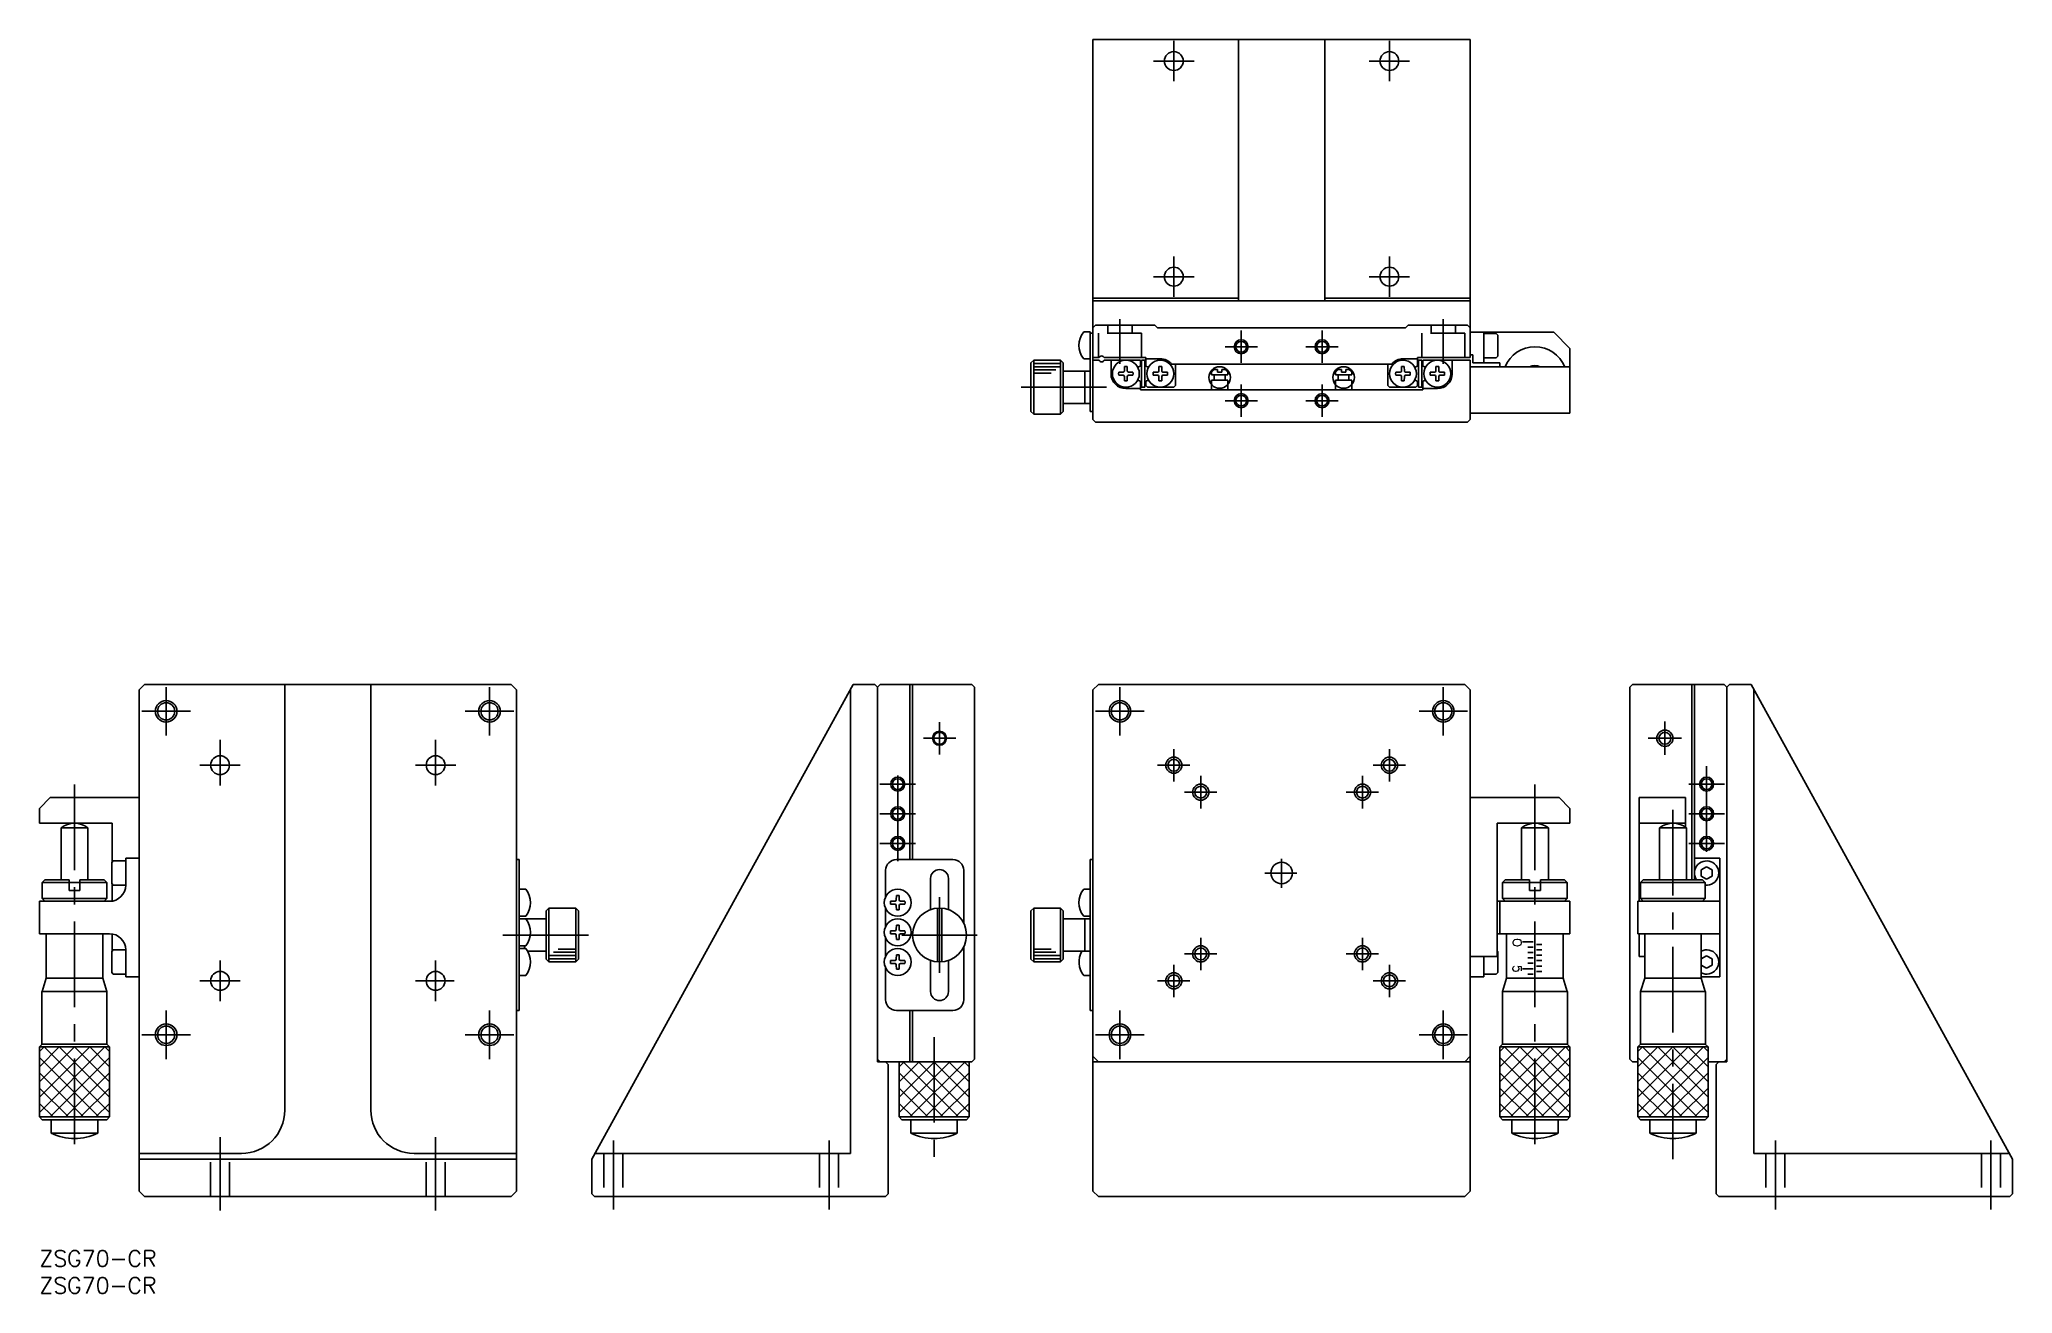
# Model space of a CAD drawing. Extents: x 0 to 366, y -8 to 225.
import ezdxf

# ---------------------------------------------------------------- set-up
doc = ezdxf.new("R2010")
doc.units = 0
doc.header["$LTSCALE"] = 0.5
doc.linetypes.add('CENTER', pattern=[50.8, 31.75, -6.35, 6.35, -6.35])
doc.linetypes.add('DASHED', pattern=[19.05, 12.7, -6.35])
for name, color, linetype in [('MSM_CENTER', 1, 'CENTER'), ('MSM_CONTINUOUS', 7, 'CONTINUOUS'), ('MSM_DASHED', 4, 'DASHED'), ('MSM_NARROW', 5, 'CONTINUOUS'), ('MSM_PART_NUMBER', 7, 'CONTINUOUS')]:
    doc.layers.add(name, color=color, linetype=linetype)
doc.styles.get("Standard").update_dxf_attribs({"font": 'txt.shx', "height": 3, "bigfont": 'bigfont.shx'})

# ---------------------------------------------------------------- blocks, each defined once
blk = doc.blocks.new('*U3')
at = {"layer": 'MSM_PART_NUMBER'}
blk.add_text('ZSG70-CR', height=3, dxfattribs=at).set_placement((0, -3))
blk = doc.blocks.new('*U4')
at = {"layer": 'MSM_PART_NUMBER'}
blk.add_text('ZSG70-CR', height=3, dxfattribs=at).set_placement((0, -8))

msp = doc.modelspace()

# ---------------------------------------------------------------- linework, layer by layer
at = {"layer": 'MSM_CENTER'}
for p, q in [((210.456051, 216.868451), (210.456051, 224.368451)), ((250.456051, 216.868451), (250.456051, 224.368451)), ((214.206051, 220.618451), (206.706051, 220.618451)), ((254.206051, 220.618451), (246.706051, 220.618451)), ((210.456051, 176.868451), (210.456051, 184.368451)), ((250.456051, 176.868451), (250.456051, 184.368451)), ((214.206051, 180.618451), (206.706051, 180.618451)), ((254.206051, 180.618451), (246.706051, 180.618451)), ((200.456051, 164.472428), (200.456051, 172.757796)), ((260.456051, 164.472428), (260.456051, 172.757796)), ((222.956053, 170.618457), (222.956053, 164.618455)), ((237.956054, 170.618457), (237.956054, 164.618455)), ((225.956054, 167.618456), (219.956051, 167.618456)), ((240.956055, 167.618456), (234.956052, 167.618456)), ((197.980232, 160.118457), (180.088052, 160.118457)), ((225.956054, 157.618455), (219.956053, 157.618455)), ((222.956053, 154.618454), (222.956053, 160.618456)), ((240.956054, 157.618455), (234.956053, 157.618455)), ((237.956053, 154.618454), (237.956053, 160.618456)), ((23.500001, 104.500003), (23.500001, 95.500003)), ((83.500001, 104.500003), (83.500001, 95.500003)), ((200.45605, 104.500002), (200.45605, 95.500003)), ((260.45605, 104.500002), (260.45605, 95.500003)), ((19.000001, 99.999998), (28.000001, 99.999998)), ((88.000001, 99.999998), (79.000001, 99.999998)), ((195.95605, 100.000002), (204.95605, 100.000002)), ((255.95605, 100.000002), (264.95605, 100.000002)), ((166.987623, 92.000004), (166.987623, 98.000003)), ((301.563458, 98.100005), (301.563458, 91.900003)), ((33.5, 86.250002), (33.5, 94.728131)), ((73.5, 86.250002), (73.5, 94.728131)), ((169.987623, 95.000003), (163.987624, 95.000003)), ((210.45605, 87), (210.45605, 93.000003)), ((250.45605, 87), (250.45605, 93.000003)), ((304.663459, 95.000004), (298.463457, 95.000004)), ((37.25, 90.000002), (29.75, 90.000002)), ((77.25, 90.000002), (69.75, 90.000002)), ((159.237623, 72.200003), (159.237623, 89.800002)), ((207.456049, 90.000002), (213.456051, 90.000002)), ((215.45605, 82), (215.45605, 88.000003)), ((245.45605, 82), (245.45605, 88.000003)), ((247.456049, 90.000002), (253.456051, 90.000002)), ((309.313458, 89.800002), (309.313458, 72.200003)), ((6.499999, 86.399404), (6.499999, 16.921996)), ((155.937623, 86.500002), (162.537623, 86.500002)), ((212.456049, 85.000002), (218.456051, 85.000002)), ((248.456051, 85.000002), (242.456049, 85.000002)), ((277.456051, 86.399405), (277.456051, 16.921997)), ((312.613458, 86.500002), (306.013458, 86.500002)), ((155.937623, 81.000002), (162.537623, 81.000002)), ((303.063458, 81.723999), (303.063458, 16.921998)), ((312.613458, 81.000002), (306.013458, 81.000002)), ((155.937623, 75.500003), (162.537623, 75.500003)), ((312.613458, 75.500003), (306.013458, 75.500003)), ((233.272493, 70.000002), (227.321567, 70.000002)), ((230.45605, 67.246765), (230.45605, 72.651177)), ((166.987623, 65.500005), (166.987623, 51.500003)), ((85.975819, 58.500004), (103.867999, 58.500004)), ((173.987624, 58.500004), (159.987622, 58.500004)), ((212.456049, 55.000002), (218.456051, 55.000002)), ((215.45605, 58.000004), (215.45605, 52.000001)), ((248.456051, 55.000002), (242.456049, 55.000002)), ((245.45605, 58.000004), (245.45605, 52.000001)), ((33.5, 46.250002), (33.5, 53.750002)), ((73.5, 46.250002), (73.5, 53.750002)), ((210.45605, 47), (210.45605, 53.000003)), ((250.45605, 47), (250.45605, 53.000003)), ((37.25, 50.000002), (29.75, 50.000002)), ((76.944525, 50.000002), (69.75, 50.000002)), ((207.456049, 50.000002), (213.456051, 50.000002)), ((247.456049, 50.000002), (253.456051, 50.000002)), ((23.500001, 44.500001), (23.500001, 35.499998)), ((83.500001, 44.500001), (83.500001, 35.499998)), ((200.45605, 44.500002), (200.45605, 35.500003)), ((260.45605, 44.500002), (260.45605, 35.500003)), ((19.000001, 40.000003), (28.000001, 40.000003)), ((88.000001, 40.000003), (79.000001, 40.000003)), ((165.987621, 39.583713), (165.987621, 16.921997)), ((195.95605, 40.000002), (204.95605, 40.000002)), ((255.95605, 40.000002), (264.95605, 40.000002)), ((33.500001, 7.400151), (33.500001, 21.005692)), ((73.500001, 7.400151), (73.500001, 21.005692)), ((106.487628, 20.384977), (106.487628, 7.613022)), ((146.487628, 20.384977), (146.487628, 7.613022)), ((322.063453, 20.384977), (322.063453, 7.613022)), ((362.063453, 20.384977), (362.063453, 7.613022))]:
    msp.add_line(p, q, dxfattribs=at)
at = {"layer": 'MSM_CONTINUOUS'}
for p, q in [((265.45605, 224.618451), (195.456052, 224.618451)), ((195.456052, 224.618451), (195.456052, 165.618456)), ((222.456051, 224.618451), (222.456051, 176.118456)), ((238.456051, 224.618451), (238.456051, 176.118456)), ((265.45605, 224.618451), (265.45605, 169.618456)), ((222.456051, 176.618456), (195.456052, 176.618456)), ((265.45605, 176.118456), (195.456052, 176.118456)), ((265.45605, 176.618456), (238.456051, 176.618456)), ((194.956051, 170.368456), (193.733552, 170.368456)), ((194.956051, 170.368456), (194.956051, 155.618455)), ((194.956051, 170.118456), (195.456051, 170.118456)), ((195.456051, 171.118456), (195.956051, 171.618456)), ((195.456051, 171.118456), (195.456051, 154.118455)), ((195.956051, 171.618456), (206.956053, 171.618456)), ((206.956053, 171.618456), (207.456053, 171.118456)), ((253.456053, 171.118456), (207.456053, 171.118456)), ((253.456053, 171.118456), (253.956053, 171.618456)), ((264.956051, 171.618456), (253.956053, 171.618456)), ((265.456051, 171.118456), (264.956051, 171.618456)), ((265.456051, 171.118456), (265.456051, 165.618456)), ((280.956053, 170.318456), (265.456052, 170.318456)), ((267.956053, 164.618456), (267.956053, 170.318456)), ((267.956053, 170.068456), (270.256052, 170.068456)), ((270.556053, 169.768455), (270.256052, 170.068456)), ((270.556053, 169.768455), (270.556053, 165.868456)), ((280.956053, 170.318456), (283.956053, 167.318456)), ((184.456051, 165.118457), (183.956051, 164.618457)), ((189.456051, 165.118457), (184.456051, 165.118457)), ((184.456051, 155.118457), (184.456051, 165.118457)), ((189.956051, 164.618457), (189.456051, 165.118457)), ((189.456051, 155.118457), (189.456051, 165.118457)), ((194.956051, 165.368456), (193.733552, 165.368456)), ((195.456053, 165.618464), (196.597795, 165.618464)), ((195.456053, 165.118465), (196.597795, 165.118465)), ((205.256056, 165.618462), (197.51431, 165.618464)), ((204.256055, 165.118463), (197.51431, 165.118465)), ((198.806053, 162.618464), (198.806054, 165.118463)), ((204.256054, 165.118461), (204.256054, 164.032676)), ((204.456054, 165.118462), (204.456053, 160.118462)), ((205.056054, 165.118462), (204.456054, 165.118462)), ((205.056054, 165.118462), (205.056053, 160.118462)), ((205.256054, 165.618461), (205.256054, 164.032675)), ((207.956055, 165.36846), (205.256055, 165.368461)), ((252.956051, 165.368456), (255.656051, 165.368456)), ((255.656051, 165.618455), (255.656051, 164.03267)), ((265.456053, 165.618447), (255.656053, 165.61845)), ((255.856052, 165.118457), (255.856051, 160.118457)), ((256.456052, 165.118456), (255.856052, 165.118457)), ((256.456052, 165.118456), (256.456051, 160.118456)), ((256.656051, 165.118456), (256.656051, 164.03267)), ((265.456053, 165.118448), (256.656053, 165.118449)), ((262.106052, 162.618457), (262.106052, 165.118456)), ((265.956054, 166.118457), (265.456051, 166.118457)), ((265.456051, 165.118456), (265.456051, 154.118455)), ((265.956054, 166.118457), (265.956054, 164.618456)), ((267.956053, 165.568456), (270.256052, 165.568456)), ((270.256052, 165.568456), (270.556053, 165.868456)), ((283.956053, 155.318457), (283.956053, 167.318456)), ((183.956051, 155.618457), (183.956051, 164.618457)), ((189.956051, 155.618457), (189.956051, 164.618457)), ((194.956051, 163.118457), (189.956051, 163.118457)), ((193.956051, 157.118457), (193.956051, 163.118457)), ((201.074193, 162.893175), (200.231327, 162.878463)), ((201.074193, 162.343751), (200.231327, 162.358463)), ((201.074193, 162.893175), (201.208207, 162.952842)), ((201.074193, 162.343751), (201.208207, 162.284084)), ((201.281646, 163.117788), (201.208207, 162.952842)), ((201.281645, 162.119138), (201.208207, 162.284084)), ((201.281645, 162.119138), (201.296053, 161.293737)), ((201.281646, 163.117788), (201.296053, 163.943189)), ((201.830461, 163.117788), (201.816053, 163.943189)), ((201.83046, 162.119138), (201.816053, 161.293737)), ((201.83046, 162.119138), (201.903899, 162.284084)), ((201.830461, 163.117788), (201.903899, 162.952842)), ((202.037913, 162.893175), (201.903899, 162.952842)), ((202.037913, 162.343751), (201.903899, 162.284084)), ((202.037913, 162.893175), (202.880779, 162.878463)), ((202.037913, 162.343751), (202.880779, 162.358463)), ((204.256052, 159.618461), (204.256053, 161.204249)), ((205.256053, 160.418461), (205.256053, 161.204248)), ((207.474194, 162.893174), (206.631328, 162.878462)), ((207.474194, 162.343749), (206.631328, 162.358462)), ((207.474194, 162.893174), (207.608208, 162.95284)), ((207.474194, 162.343749), (207.608208, 162.284082)), ((207.681647, 163.117786), (207.608208, 162.95284)), ((207.681647, 162.119136), (207.608208, 162.284082)), ((207.681647, 163.117786), (207.696054, 163.943188)), ((207.681647, 162.119136), (207.696054, 161.293735)), ((208.230462, 163.117786), (208.216054, 163.943188)), ((208.230461, 162.119136), (208.216054, 161.293735)), ((208.230461, 162.119136), (208.3039, 162.284082)), ((208.230462, 163.117786), (208.3039, 162.95284)), ((208.437914, 162.893173), (208.3039, 162.95284)), ((208.437914, 162.343749), (208.3039, 162.284082)), ((208.437914, 162.893173), (209.280781, 162.878461)), ((208.437914, 162.343749), (209.28078, 162.358461)), ((250.876987, 164.418454), (210.035122, 164.418454)), ((210.756053, 160.418459), (210.756054, 164.418457)), ((217.456051, 162.918459), (217.956051, 163.418459)), ((217.456051, 162.918459), (217.456051, 162.418467)), ((217.456051, 162.418463), (220.456052, 162.418463)), ((217.456051, 159.618464), (217.456051, 161.418463)), ((217.456051, 161.418463), (220.456052, 161.418463)), ((218.556052, 163.418459), (217.956051, 163.418459)), ((217.956051, 162.418463), (217.956051, 161.418463)), ((218.556052, 163.418459), (218.556052, 162.918459)), ((219.356051, 162.918459), (218.556052, 162.918459)), ((219.356051, 163.418459), (219.356051, 162.918459)), ((219.956051, 163.418459), (219.356051, 163.418459)), ((220.456052, 162.918458), (219.956051, 163.418459)), ((219.956051, 161.418463), (219.956051, 162.418463)), ((220.456052, 162.918467), (220.456052, 162.418475)), ((220.456052, 161.418471), (220.456052, 159.618472)), ((240.45605, 162.918458), (240.956051, 163.418459)), ((240.45605, 162.918467), (240.45605, 162.418475)), ((243.456051, 162.418463), (240.45605, 162.418463)), ((240.45605, 161.418471), (240.45605, 159.618472)), ((243.456051, 161.418463), (240.45605, 161.418463)), ((240.956051, 163.418459), (241.556051, 163.418459)), ((240.956051, 161.418463), (240.956051, 162.418463)), ((241.556051, 163.418459), (241.556051, 162.918459)), ((241.556051, 162.918459), (242.35605, 162.918459)), ((242.35605, 163.418459), (242.35605, 162.918459)), ((242.35605, 163.418459), (242.956051, 163.418459)), ((243.456051, 162.918459), (242.956051, 163.418459)), ((242.956051, 162.418463), (242.956051, 161.418463)), ((243.456051, 162.918459), (243.456051, 162.418467)), ((243.456051, 159.618464), (243.456051, 161.418463)), ((250.156051, 160.418455), (250.156051, 164.418453)), ((252.474191, 162.893169), (251.631324, 162.878457)), ((252.474191, 162.343744), (251.631324, 162.358457)), ((252.474191, 162.893169), (252.608205, 162.952836)), ((252.474191, 162.343744), (252.608205, 162.284077)), ((252.681643, 163.117781), (252.608205, 162.952836)), ((252.681643, 162.119132), (252.608205, 162.284077)), ((252.681643, 163.117781), (252.696051, 163.943183)), ((252.681643, 162.119132), (252.696051, 161.29373)), ((253.230458, 163.117781), (253.216051, 163.943183)), ((253.230458, 162.119132), (253.216051, 161.29373)), ((253.230458, 163.117781), (253.303897, 162.952836)), ((253.230458, 162.119132), (253.303897, 162.284077)), ((253.43791, 162.893169), (253.303897, 162.952836)), ((253.43791, 162.343744), (253.303897, 162.284077)), ((253.43791, 162.893169), (254.280777, 162.878457)), ((253.43791, 162.343744), (254.280777, 162.358457)), ((255.656051, 160.418455), (255.656051, 161.204243)), ((256.656052, 159.618455), (256.656051, 161.204243)), ((258.874192, 162.893169), (258.031325, 162.878457)), ((258.874192, 162.343744), (258.031325, 162.358457)), ((258.874192, 162.893169), (259.008206, 162.952836)), ((258.874192, 162.343744), (259.008206, 162.284077)), ((259.081644, 163.117781), (259.008206, 162.952836)), ((259.081644, 162.119132), (259.008206, 162.284077)), ((259.081644, 163.117781), (259.096052, 163.943183)), ((259.081644, 162.119132), (259.096052, 161.29373)), ((259.630459, 163.117781), (259.616052, 163.943183)), ((259.630459, 162.119132), (259.616052, 161.29373)), ((259.630459, 163.117781), (259.703898, 162.952836)), ((259.630459, 162.119132), (259.703898, 162.284077)), ((259.837912, 162.893169), (259.703898, 162.952836)), ((259.837912, 162.343744), (259.703898, 162.284077)), ((259.837912, 162.893169), (260.680778, 162.878457)), ((259.837912, 162.343744), (260.680778, 162.358457)), ((283.956053, 163.918457), (265.456052, 163.918457)), ((270.956053, 164.618456), (265.956054, 164.618456)), ((270.956053, 163.918457), (270.956053, 164.618456)), ((201.556052, 159.868463), (204.256053, 159.868462)), ((204.256053, 159.618461), (256.656052, 159.618461)), ((204.456053, 160.118462), (205.056053, 160.118462)), ((205.256053, 160.418461), (205.556053, 160.118461)), ((210.456053, 160.118459), (205.556053, 160.118461)), ((210.756053, 160.418459), (210.456053, 160.118459)), ((220.456054, 157.618455), (220.456053, 157.618456)), ((240.456052, 157.618455), (240.456053, 157.618456)), ((250.156051, 160.418455), (250.456051, 160.118455)), ((250.456051, 160.118455), (255.356051, 160.118455)), ((255.656051, 160.418455), (255.356051, 160.118455)), ((255.856051, 160.118457), (256.456051, 160.118456)), ((259.356052, 159.868457), (256.656051, 159.868457)), ((183.956051, 155.618457), (184.456051, 155.118457)), ((189.456051, 155.118457), (184.456051, 155.118457)), ((189.456051, 155.118457), (189.956051, 155.618457)), ((194.956051, 157.118457), (189.956051, 157.118457)), ((194.956051, 155.618455), (195.456051, 155.618455)), ((195.956051, 153.618455), (195.456051, 154.118455)), ((265.456051, 154.118455), (264.956051, 153.618455)), ((283.956053, 155.318457), (265.456052, 155.318457)), ((195.956051, 153.618455), (264.956051, 153.618455)), ((18.500002, 104.000001), (19.500002, 105.000001)), ((18.500002, 11), (18.500002, 104.000001)), ((87.5, 105.000001), (19.500002, 105.000001)), ((45.500001, 26), (45.500001, 105.000001)), ((61.500001, 26), (61.500001, 105.000001)), ((87.5, 105.000001), (88.5, 104.000001)), ((88.5, 104.000001), (88.5, 11)), ((150.987623, 105.000001), (102.487628, 16.912503)), ((150.487623, 18.000003), (150.487623, 103.912501)), ((154.987623, 105.000001), (150.987623, 105.000001)), ((155.487623, 104.500001), (154.987623, 105.000001)), ((155.487623, 104.500002), (155.987623, 105.000002)), ((155.487623, 104.500002), (155.487623, 35.000001)), ((172.987623, 105.000002), (155.987623, 105.000002)), ((161.487621, 105.000002), (161.487621, 72.499999)), ((161.98762, 105.000002), (161.98762, 72.499999)), ((173.487623, 104.500002), (172.987623, 105.000002)), ((173.487623, 104.500002), (173.487623, 35.500002)), ((196.456051, 105.000002), (195.456051, 104.000002)), ((195.456051, 104.000002), (195.456051, 36.000003)), ((195.456052, 104.000001), (196.456052, 105.000001)), ((195.456052, 11), (195.456052, 104.000001)), ((264.456051, 105.000002), (196.456051, 105.000002)), ((264.45605, 105.000001), (196.456052, 105.000001)), ((264.45605, 105.000001), (265.45605, 104.000001)), ((264.456051, 105.000002), (265.456051, 104.000002)), ((265.45605, 104.000001), (265.45605, 11)), ((265.456051, 104.000002), (265.456051, 36.000003)), ((295.563458, 105.000003), (295.063458, 104.500003)), ((295.063458, 35.500003), (295.063458, 104.500003)), ((295.563458, 105.000003), (312.563458, 105.000003)), ((306.563461, 105.000003), (306.563461, 68.750004)), ((307.06346, 105.000003), (307.06346, 68.750004)), ((313.063458, 104.500003), (312.563458, 105.000003)), ((313.063458, 104.500002), (312.563458, 105.000002)), ((313.063458, 104.500001), (313.563458, 105.000001)), ((313.063458, 104.500002), (313.063458, 35.000001)), ((313.563458, 105.000001), (317.563458, 105.000001)), ((317.563458, 105.000001), (366.063453, 16.912503)), ((318.063458, 18.000003), (318.063458, 103.912501)), ((0, 82.000002), (2, 84.000002)), ((0, 82.000002), (0, 79.250001)), ((2, 84.000002), (18.5, 84.000002)), ((281.95605, 84.000003), (265.45605, 84.000003)), ((283.95605, 82.000003), (281.95605, 84.000003)), ((283.95605, 82.000003), (283.95605, 79.250002)), ((296.763459, 84.000003), (296.763459, 64.750004)), ((305.363456, 84.000003), (296.763459, 84.000003)), ((305.363456, 84.000003), (305.363456, 78.52262)), ((13.5, 79.250001), (0, 79.250001)), ((3.999996, 78.372499), (8.999996, 78.372499)), ((3.999998, 78.3725), (3.999998, 68.750002)), ((8.999996, 78.3725), (8.999996, 68.750002)), ((13.5, 79.250001), (13.5, 72.050003)), ((270.45605, 79.250002), (283.95605, 79.250002)), ((270.45605, 79.250002), (270.45605, 54.500003)), ((274.956054, 78.372501), (274.956054, 68.750003)), ((279.956054, 78.3725), (274.956054, 78.3725)), ((279.956052, 78.372501), (279.956052, 68.750003)), ((296.763459, 79.250003), (305.363456, 79.250003)), ((300.563462, 78.372502), (300.563462, 68.750004)), ((305.563461, 78.372501), (300.563462, 78.372501)), ((305.56346, 78.372502), (305.56346, 68.750004)), ((13.700001, 72.250003), (13.4, 71.950003)), ((13.4, 68.050004), (13.4, 71.950003)), ((16, 72.250003), (13.700001, 72.250003)), ((16, 72.750005), (18.5, 72.750005)), ((16, 67.750002), (16, 72.750005)), ((89, 72.499999), (88.5, 72.499999)), ((89, 72.499999), (89, 44.500009)), ((156.987623, 70.499999), (156.987623, 65.589727)), ((169.487623, 72.499999), (158.987623, 72.499999)), ((171.487623, 70.499999), (171.487623, 60.679453)), ((194.95605, 72.499999), (194.95605, 44.500009)), ((194.95605, 72.499999), (195.45605, 72.499999)), ((311.763458, 72.750006), (307.06346, 72.750006)), ((309.313458, 71.154706), (308.313458, 70.577356)), ((308.313458, 70.577356), (308.313458, 69.422655)), ((310.313458, 70.577356), (309.313458, 71.154706)), ((310.313458, 69.422655), (310.313458, 70.577356)), ((311.763458, 72.750006), (311.763458, 50.750001)), ((1, 68.750002), (0.5, 68.250002)), ((0.5, 65.250002), (0.5, 68.250002)), ((0.5, 68.250002), (12.499999, 68.250002)), ((1, 68.750002), (5.499999, 68.750002)), ((5.499999, 68.750002), (5.499999, 66.750002)), ((5.499999, 66.750002), (7.499999, 66.750002)), ((7.499999, 66.750002), (7.499999, 68.750002)), ((7.499999, 68.750002), (11.999999, 68.750002)), ((11.999999, 68.750002), (12.499999, 68.250002)), ((12.499999, 68.250002), (12.499999, 65.250002)), ((13.7, 67.750004), (13.4, 68.050004)), ((13.5, 67.950004), (13.5, 64.791962)), ((13.7, 67.750004), (16, 67.750004)), ((89, 67.000003), (90.222499, 67.000003)), ((165.337623, 63.145162), (165.337623, 69)), ((168.637623, 63.285137), (168.637623, 69)), ((194.95605, 67.000001), (193.733551, 67.000001)), ((271.956051, 68.750003), (271.456051, 68.250003)), ((283.45605, 68.250003), (271.456051, 68.250003)), ((271.456051, 68.250003), (271.456051, 65.250003)), ((276.456051, 68.750003), (271.956051, 68.750003)), ((276.456051, 66.750003), (276.456051, 68.750003)), ((278.456051, 66.750003), (276.456051, 66.750003)), ((282.95605, 68.750003), (278.456051, 68.750003)), ((278.456051, 68.750003), (278.456051, 66.750003)), ((282.95605, 68.750003), (283.45605, 68.250003)), ((283.45605, 65.250003), (283.45605, 68.250003)), ((297.563459, 68.750004), (297.063459, 68.250004)), ((297.063459, 68.250004), (309.063457, 68.250004)), ((297.063459, 68.250004), (297.063459, 65.250004)), ((308.563457, 68.750004), (297.563459, 68.750004)), ((308.313458, 69.422655), (309.313458, 68.845305)), ((309.063457, 68.250004), (308.563457, 68.750004)), ((309.063457, 68.250004), (309.063457, 65.250004)), ((309.313458, 68.845305), (310.313458, 69.422655)), ((0, 58.750002), (0, 64.750002)), ((13, 64.750002), (0, 64.750002)), ((0.5, 65.250002), (1, 64.750002)), ((0.5, 65.250002), (12.499999, 65.250002)), ((11.999999, 64.750002), (12.499999, 65.250002)), ((94.5, 63.500004), (94, 63.000004)), ((94, 63.000004), (94, 54.000004)), ((94.5, 63.500004), (99.5, 63.500004)), ((94.5, 63.500004), (94.5, 53.500004)), ((100, 63.000004), (99.5, 63.500004)), ((99.5, 63.500004), (99.5, 53.500004)), ((100, 63.000004), (100, 54.000004)), ((156.987623, 63.410278), (156.987623, 60.089726)), ((158.755763, 64.774715), (157.912896, 64.760003)), ((158.755763, 64.22529), (157.912896, 64.240003)), ((158.755763, 64.774715), (158.889777, 64.834382)), ((158.755763, 64.22529), (158.889777, 64.165624)), ((158.963215, 64.999328), (158.889777, 64.834382)), ((158.963215, 64.000678), (158.889777, 64.165624)), ((158.963215, 64.999328), (158.977623, 65.824729)), ((158.963215, 64.000678), (158.977623, 63.175276)), ((159.51203, 64.999328), (159.497623, 65.824729)), ((159.51203, 64.000678), (159.497623, 63.175276)), ((159.51203, 64.999328), (159.585469, 64.834382)), ((159.51203, 64.000678), (159.585469, 64.165624)), ((159.719483, 64.774715), (159.585469, 64.834382)), ((159.719483, 64.22529), (159.585469, 64.165624)), ((159.719483, 64.774715), (160.562349, 64.760003)), ((159.719483, 64.22529), (160.562349, 64.240003)), ((166.587623, 53.516031), (166.587623, 63.483977)), ((167.387623, 53.516031), (167.387623, 63.483977)), ((183.95605, 63.000004), (184.45605, 63.500004)), ((183.95605, 63.000004), (183.95605, 54.000004)), ((184.45605, 63.500004), (184.45605, 53.500004)), ((189.45605, 63.500004), (184.45605, 63.500004)), ((189.45605, 63.500004), (189.45605, 53.500004)), ((189.45605, 63.500004), (189.95605, 63.000004)), ((189.95605, 63.000004), (189.95605, 54.000004)), ((270.95605, 64.750003), (283.95605, 64.750003)), ((270.95605, 64.750003), (270.95605, 58.750003)), ((283.45605, 65.250003), (271.456051, 65.250003)), ((271.956051, 64.750003), (271.456051, 65.250003)), ((283.45605, 65.250003), (282.95605, 64.750003)), ((283.95605, 58.750003), (283.95605, 64.750003)), ((296.563457, 58.750004), (296.563457, 64.750004)), ((296.563457, 64.750004), (311.763458, 64.750004)), ((309.063457, 65.250004), (297.063459, 65.250004)), ((297.563459, 64.750004), (297.063459, 65.250004)), ((308.563457, 64.750004), (309.063457, 65.250004)), ((13, 58.750002), (0, 58.750002)), ((1.25, 58.750009), (1.25, 50.500009)), ((11.749997, 50.500009), (11.749997, 58.750009)), ((13.5, 58.708042), (13.5, 55.55)), ((89, 62.000003), (90.222499, 62.000003)), ((89, 61.500004), (94, 61.500004)), ((89, 61.500003), (90.222499, 61.500003)), ((158.755763, 59.274714), (157.912896, 59.260002)), ((158.755763, 58.725289), (157.912896, 58.740002)), ((158.755763, 59.274714), (158.889777, 59.334381)), ((158.755763, 58.725289), (158.889777, 58.665623)), ((158.963215, 59.499327), (158.889777, 59.334381)), ((158.963215, 58.500677), (158.889777, 58.665623)), ((158.963215, 59.499327), (158.977623, 60.324728)), ((159.51203, 59.499327), (159.497623, 60.324728)), ((159.51203, 59.499327), (159.585469, 59.334381)), ((159.51203, 58.500677), (159.585469, 58.665623)), ((159.719483, 59.274714), (159.585469, 59.334381)), ((159.719483, 58.725289), (159.585469, 58.665623)), ((159.719483, 59.274714), (160.562349, 59.260002)), ((159.719483, 58.725289), (160.562349, 58.740002)), ((194.95605, 61.500004), (189.95605, 61.500004)), ((194.95605, 62.000001), (193.733551, 62.000001)), ((193.95605, 61.500004), (193.95605, 55.500004)), ((270.95605, 58.750003), (283.95605, 58.750003)), ((272.206053, 50.50001), (272.206053, 58.75001)), ((277.456051, 58.750003), (277.456051, 50.750003)), ((282.70605, 58.75001), (282.70605, 50.50001)), ((311.763458, 58.750004), (296.563457, 58.750004)), ((296.763459, 58.750004), (296.763459, 54.500003)), ((297.81346, 50.500011), (297.81346, 58.750011)), ((308.313458, 58.750004), (308.313458, 50.500011)), ((13.7, 55.75), (13.4, 55.45)), ((13.4, 55.45), (13.4, 51.550001)), ((13.7, 55.75), (16, 55.75)), ((16, 55.750002), (16, 50.75)), ((89, 56.500003), (90.222499, 56.500003)), ((89, 56.000003), (90.222499, 56.000003)), ((90, 56.500003), (90, 56.000003)), ((90.5641, 55.500004), (94, 55.500004)), ((156.987623, 57.910277), (156.987623, 54.589727)), ((158.963215, 58.500677), (158.977623, 57.675275)), ((159.51203, 58.500677), (159.497623, 57.675275)), ((171.487623, 56.320554), (171.487623, 46.500009)), ((194.95605, 55.500004), (189.95605, 55.500004)), ((270.55605, 55.450001), (270.45605, 55.550001)), ((270.55605, 55.450001), (270.55605, 51.550002)), ((277.156051, 57.250003), (275.156051, 57.250003)), ((277.156051, 56.250003), (276.156051, 56.250003)), ((276.156051, 55.250003), (277.156051, 55.250003)), ((277.756051, 56.750003), (278.756051, 56.750003)), ((277.756051, 55.750003), (278.756051, 55.750003)), ((13.700001, 51.250001), (13.4, 51.550001)), ((16, 51.250001), (13.700001, 51.250001)), ((94, 54.000004), (94.5, 53.500004)), ((94.5, 53.500004), (99.5, 53.500004)), ((99.5, 53.500004), (100, 54.000004)), ((156.987623, 52.410277), (156.987623, 46.500009)), ((158.755763, 53.774714), (157.912896, 53.760002)), ((158.755763, 53.22529), (157.912896, 53.240002)), ((158.755763, 53.774714), (158.889777, 53.834381)), ((158.755763, 53.22529), (158.889777, 53.165623)), ((158.963215, 53.999327), (158.889777, 53.834381)), ((158.963215, 53.000677), (158.889777, 53.165623)), ((158.963215, 53.999327), (158.977623, 54.824729)), ((158.963215, 53.000677), (158.977623, 52.175276)), ((159.51203, 53.999327), (159.497623, 54.824729)), ((159.51203, 53.000677), (159.497623, 52.175276)), ((159.51203, 53.999327), (159.585469, 53.834381)), ((159.51203, 53.000677), (159.585469, 53.165623)), ((159.719483, 53.774714), (159.585469, 53.834381)), ((159.719483, 53.22529), (159.585469, 53.165623)), ((159.719483, 53.774714), (160.562349, 53.760002)), ((159.719483, 53.22529), (160.562349, 53.240002)), ((165.337623, 48.000008), (165.337623, 53.854845)), ((168.637623, 48.000008), (168.637623, 53.71487)), ((184.45605, 53.500004), (183.95605, 54.000004)), ((189.45605, 53.500004), (184.45605, 53.500004)), ((189.95605, 54.000004), (189.45605, 53.500004)), ((270.45605, 54.500003), (265.456053, 54.500003)), ((267.95605, 54.500003), (267.95605, 50.750001)), ((267.95605, 51.250002), (270.256049, 51.250002)), ((270.256049, 51.250002), (270.55605, 51.550002)), ((275.156051, 52.250003), (277.156051, 52.250003)), ((276.156051, 54.250003), (277.156051, 54.250003)), ((276.156051, 53.250003), (277.156051, 53.250003)), ((276.156051, 51.250003), (277.156051, 51.250003)), ((277.756051, 54.750003), (278.756051, 54.750003)), ((277.756051, 53.750003), (278.756051, 53.750003)), ((277.756051, 52.750003), (278.756051, 52.750003)), ((277.756051, 51.750003), (278.756051, 51.750003)), ((297.81346, 54.500003), (296.763459, 54.500003)), ((308.313458, 54.077354), (309.313458, 54.654704)), ((309.313458, 52.345303), (308.313458, 52.922653)), ((309.313458, 54.654704), (310.313458, 54.077354)), ((310.313458, 52.922653), (309.313458, 52.345303)), ((310.313458, 54.077354), (310.313458, 52.922653)), ((0.464724, 48.000009), (0.464724, 38.250002)), ((1.25, 50.500009), (0.499998, 48.000009)), ((12.499996, 48.000009), (0.499998, 48.000009)), ((1.25, 50.500009), (11.749997, 50.500009)), ((11.749997, 50.500009), (12.499996, 48.000009)), ((12.499996, 48.000009), (12.499996, 38.250002)), ((16, 50.75), (18.5, 50.75)), ((89, 51.000003), (90.222499, 51.000003)), ((194.95605, 51.000002), (193.733551, 51.000002)), ((267.95605, 50.750001), (265.45605, 50.750001)), ((272.206053, 50.50001), (271.456054, 48.00001)), ((271.456054, 48.00001), (283.456052, 48.00001)), ((271.456054, 48.00001), (271.456054, 38.250003)), ((282.70605, 50.50001), (272.206053, 50.50001)), ((282.70605, 50.50001), (283.456052, 48.00001)), ((283.491326, 48.00001), (283.491326, 38.250003)), ((297.81346, 50.500011), (297.063462, 48.000011)), ((297.063462, 48.000011), (297.063462, 38.250004)), ((297.063462, 48.000011), (309.063459, 48.000011)), ((308.313458, 50.500011), (297.81346, 50.500011)), ((311.763458, 50.750001), (308.313458, 50.750001)), ((308.313458, 50.500011), (309.063459, 48.000011)), ((309.098734, 48.000011), (309.098734, 38.250004)), ((89, 44.500009), (88.5, 44.500009)), ((169.487623, 44.500009), (158.987623, 44.500009)), ((161.487621, 44.500009), (161.487621, 35.000002)), ((161.98762, 44.500009), (161.98762, 35.000002)), ((194.95605, 44.500009), (195.45605, 44.500009)), ((0.5, 38.250002), (0, 37.750002)), ((0, 24.750001), (0, 37.750002)), ((0, 37.750002), (12.999999, 37.750002)), ((12.499999, 38.250002), (0.5, 38.250002)), ((12.999999, 37.750002), (12.499999, 38.250002)), ((12.999999, 24.750001), (12.999999, 37.750002)), ((270.956051, 37.750003), (271.456051, 38.250003)), ((270.956051, 24.750002), (270.956051, 37.750003)), ((283.95605, 37.750003), (270.956051, 37.750003)), ((271.456051, 38.250003), (283.45605, 38.250003)), ((283.45605, 38.250003), (283.95605, 37.750003)), ((283.95605, 24.750002), (283.95605, 37.750003)), ((296.563459, 37.750004), (297.063459, 38.250004)), ((296.563459, 24.750003), (296.563459, 37.750004)), ((309.563458, 37.750004), (296.563459, 37.750004)), ((297.063459, 38.250004), (309.063458, 38.250004)), ((309.063458, 38.250004), (309.563458, 37.750004)), ((309.563458, 24.750003), (309.563458, 37.750004)), ((155.487623, 35.500002), (155.987623, 35.000002)), ((156.987623, 35.000001), (155.487623, 35.000001)), ((172.987623, 35.000002), (155.987623, 35.000002)), ((157.487623, 34.500001), (156.987623, 35.000001)), ((157.487623, 10.5), (157.487623, 34.500001)), ((159.487621, 24.750002), (159.487621, 35.000003)), ((172.48762, 24.750002), (172.48762, 35.000003)), ((172.987623, 35.000002), (173.487623, 35.500002)), ((196.456051, 35.000003), (195.456051, 36.000003)), ((265.45605, 35.000001), (195.456052, 35.000001)), ((196.456051, 35.000003), (264.456051, 35.000003)), ((265.456051, 36.000003), (264.456051, 35.000003)), ((295.563446, 35.000002), (295.063446, 35.500003)), ((295.563446, 35.000002), (296.563459, 35.000002)), ((309.563458, 34.999998), (312.563446, 34.999997)), ((311.063458, 34.500001), (311.563458, 35.000001)), ((311.063458, 10.5), (311.063458, 34.500001)), ((311.563458, 35.000001), (313.063458, 35.000001)), ((313.063447, 35.499997), (312.563446, 34.999998)), ((313.063447, 35.499996), (312.563446, 34.999997)), ((312.563458, 35.000003), (313.063458, 35.500003)), ((313.063458, 35.500002), (312.563458, 35.000002)), ((0, 24.750001), (0.5, 24.250001)), ((0, 24.750001), (12.999999, 24.750001)), ((0.5, 24.250001), (12.499999, 24.250001)), ((2.199999, 21.750001), (2.199999, 24.250001)), ((10.8, 24.250001), (10.8, 21.750001)), ((12.499999, 24.250001), (12.999999, 24.750001)), ((159.487621, 24.750002), (172.48762, 24.750002)), ((159.487621, 24.750002), (159.987621, 24.250002)), ((159.987621, 24.250002), (171.98762, 24.250002)), ((161.68762, 21.750002), (161.68762, 24.250002)), ((170.287621, 24.250002), (170.287621, 21.750002)), ((171.98762, 24.250002), (172.48762, 24.750002)), ((283.95605, 24.750002), (270.956051, 24.750002)), ((271.456051, 24.250002), (270.956051, 24.750002)), ((283.45605, 24.250002), (271.456051, 24.250002)), ((273.15605, 24.250002), (273.15605, 21.750002)), ((281.756051, 21.750002), (281.756051, 24.250002)), ((283.95605, 24.750002), (283.45605, 24.250002)), ((309.563458, 24.750003), (296.563459, 24.750003)), ((297.063459, 24.250003), (296.563459, 24.750003)), ((309.063458, 24.250003), (297.063459, 24.250003)), ((298.763458, 24.250003), (298.763458, 21.750003)), ((307.363459, 21.750003), (307.363459, 24.250003)), ((309.563458, 24.750003), (309.063458, 24.250003)), ((10.8, 21.750001), (2.199999, 21.750001)), ((170.287621, 21.750002), (161.68762, 21.750002)), ((273.15605, 21.750002), (281.756051, 21.750002)), ((298.763458, 21.750003), (307.363459, 21.750003)), ((37.500001, 18), (18.500002, 18)), ((88.5, 16.912503), (18.500002, 16.912503)), ((69.500001, 18), (88.5, 18)), ((102.487628, 10.5), (102.487628, 16.912503)), ((102.987628, 18.000003), (150.487623, 18.000003)), ((365.563453, 18.000003), (318.063458, 18.000003)), ((366.063453, 10.5), (366.063453, 16.912503)), ((19.500002, 10), (18.500002, 11)), ((87.5, 10), (88.5, 11)), ((196.456052, 10), (195.456052, 11)), ((264.45605, 10), (265.45605, 11)), ((87.5, 10), (19.500002, 10)), ((102.487628, 10.5), (102.987628, 10)), ((156.987623, 10), (102.987628, 10)), ((156.987623, 10), (157.487623, 10.5)), ((264.45605, 10), (196.456052, 10)), ((311.563458, 10), (311.063458, 10.5)), ((311.563458, 10), (365.563453, 10)), ((366.063453, 10.5), (365.563453, 10))]:
    msp.add_line(p, q, dxfattribs=at)
for centre, radius in [((210.456051, 220.618451), 1.75), ((250.456051, 220.618451), 1.75), ((210.456051, 180.618451), 1.75), ((250.456051, 180.618451), 1.75), ((222.956053, 167.618456), 1), ((237.956054, 167.618456), 1), ((201.556053, 162.618463), 2.5), ((207.956054, 162.618461), 2.5), ((252.956051, 162.618456), 2.5), ((259.356052, 162.618456), 2.5), ((222.956053, 157.618455), 1), ((237.956053, 157.618455), 1), ((23.500001, 99.999998), 1.600001), ((83.500001, 99.999998), 1.600001), ((200.45605, 100.000002), 1.600001), ((260.45605, 100.000002), 1.600001), ((166.987623, 95.000003), 1.1), ((301.563458, 95.000004), 1.100001), ((33.5, 90.000002), 1.75), ((73.5, 90.000002), 1.75), ((210.45605, 90.000002), 1.100001), ((250.45605, 90.000002), 1.100001), ((159.237623, 86.500002), 1), ((215.45605, 85.000002), 1.100001), ((245.45605, 85.000002), 1.100001), ((309.313458, 86.500002), 1), ((159.237623, 81.000002), 1), ((309.313458, 81.000002), 1), ((159.237623, 75.500003), 1), ((309.313458, 75.500003), 1), ((230.45605, 70.000002), 2), ((159.237623, 64.500003), 2.5), ((166.987623, 58.500004), 5), ((159.237623, 59.000002), 2.5), ((159.237623, 53.500002), 2.5), ((215.45605, 55.000002), 1.100001), ((245.45605, 55.000002), 1.100001), ((33.5, 50.000002), 1.75), ((73.5, 50.000002), 1.75), ((210.45605, 50.000002), 1.100001), ((250.45605, 50.000002), 1.100001), ((23.500001, 40.000003), 1.600001), ((83.500001, 40.000003), 1.600001), ((200.45605, 40.000002), 1.600001), ((260.45605, 40.000002), 1.600001)]:
    msp.add_circle(centre, radius, dxfattribs=at)
for centre, radius, start, end in [((196.856051, 167.868456), 4, 141.317813, 218.682187), ((197.056053, 165.418464), 0.5, 23.578165, 156.421808), ((197.056053, 165.318465), 0.5, 203.578165, 336.421808), ((207.956054, 162.61846), 2.75, 40.88511, 90), ((252.956051, 162.618456), 2.75, 90, 139.11489), ((277.456053, 161.618456), 5.999999, 22.540326, 157.459674), ((201.556053, 162.618463), 2.75, 180, 270), ((201.556053, 162.618463), 1.35, 168.895861, 191.104108), ((201.556053, 162.618463), 1.35, 78.895861, 101.104108), ((201.556053, 162.618463), 1.35, 258.895861, 281.104108), ((201.556053, 162.618463), 1.35, 348.895861, 11.104108), ((204.756054, 162.618462), 1.5, 229.458363, 258.463018), ((204.756054, 162.618462), 1.5, 101.536952, 130.541607), ((204.756054, 162.618462), 1.5, 281.536936, 310.541607), ((204.756054, 162.618462), 1.5, 49.458363, 78.463034), ((207.956054, 162.618461), 1.35, 168.895861, 191.104108), ((207.956054, 162.618461), 1.35, 78.895861, 101.104108), ((207.956054, 162.618461), 1.35, 258.895861, 281.104108), ((207.956054, 162.618461), 1.35, 348.895861, 11.104108), ((252.956051, 162.618457), 1.35, 168.895876, 191.104124), ((252.956051, 162.618457), 1.35, 78.895876, 101.104124), ((252.956051, 162.618457), 1.35, 258.895876, 281.104124), ((252.956051, 162.618457), 1.35, 348.895876, 11.104124), ((256.156052, 162.618457), 1.5, 229.458363, 258.463018), ((256.156052, 162.618457), 1.5, 101.536952, 130.541607), ((256.156052, 162.618457), 1.5, 281.536936, 310.541607), ((256.156052, 162.618457), 1.5, 49.458363, 78.463034), ((259.356052, 162.618457), 1.35, 168.895876, 191.104124), ((259.356052, 162.618457), 1.35, 78.895876, 101.104124), ((259.356052, 162.618457), 1.35, 258.895876, 281.104124), ((259.356052, 162.618457), 2.75, 270, 0), ((259.356052, 162.618457), 1.35, 348.895876, 11.104124), ((277.456053, 161.618456), 2.500002, 66.92605, 113.07395), ((6.499996, 75.250001), 4, 51.31781, 128.68219), ((277.456054, 75.250002), 4, 51.31781, 128.68219), ((303.063461, 75.250003), 4, 51.31781, 128.68219), ((158.987623, 70.499999), 2, 90, 180), ((166.987623, 69), 1.65, 0, 180), ((169.487623, 70.499999), 2, 0, 90), ((309.313458, 70.000005), 2.25, 263.620604, 213.749035), ((13, 67.750002), 3, 270, 0), ((87.1, 64.500003), 4, 321.317813, 38.682187), ((196.85605, 64.500001), 4, 141.317813, 218.682187), ((159.237623, 64.500003), 1.35, 168.895876, 191.104124), ((159.237623, 64.500003), 1.35, 78.895876, 101.104124), ((159.237623, 64.500003), 1.35, 258.895876, 281.104124), ((159.237623, 64.500003), 1.35, 348.895876, 11.104124), ((270.95605, 67.750003), 3, 260.405932, 270), ((13, 55.750002), 3, 0, 90), ((87.1, 59.000003), 4, 321.317813, 38.682187), ((159.237623, 59.000002), 1.35, 168.895876, 191.104124), ((159.237623, 59.000002), 1.35, 78.895876, 101.104124), ((159.237623, 59.000002), 1.35, 348.895876, 11.104124), ((270.95605, 55.750003), 3, 90, 99.594068), ((87.1, 53.500003), 4, 321.317813, 38.682187), ((159.237623, 59.000002), 1.35, 258.895876, 281.104124), ((196.85605, 53.500002), 4, 149.999975, 218.682187), ((309.313458, 53.500004), 2.25, 243.6122, 116.3878), ((159.237623, 53.500002), 1.35, 168.895876, 191.104124), ((159.237623, 53.500002), 1.35, 78.895876, 101.104124), ((159.237623, 53.500002), 1.35, 258.895876, 281.104124), ((159.237623, 53.500002), 1.35, 348.895876, 11.104124), ((166.987623, 48.000008), 1.65, 180, 0), ((158.987623, 46.500009), 2, 180, 270), ((169.487623, 46.500009), 2, 270, 0), ((37.500001, 26), 8, 270, 0), ((69.500001, 26), 8, 180, 270), ((6.499999, 30.495004), 9.745002, 243.816218, 296.183782), ((165.987621, 30.495005), 9.745002, 243.816218, 296.183782), ((277.456051, 30.495005), 9.745002, 243.816218, 296.183782), ((303.063458, 30.495006), 9.745002, 243.816218, 296.183782)]:
    msp.add_arc(centre, radius, start, end, dxfattribs=at)
at = {"layer": 'MSM_DASHED'}
for p, q in [((204.456051, 170.118456), (196.456051, 170.118456)), ((196.456051, 170.118456), (196.456051, 165.618456)), ((198.206051, 170.118456), (198.206051, 171.618456)), ((202.706051, 170.118456), (202.706051, 171.618456)), ((204.456051, 170.118456), (204.456051, 165.618456)), ((264.456051, 170.118456), (256.456051, 170.118456)), ((256.456051, 170.118456), (256.456051, 165.618456)), ((258.206051, 170.118456), (258.206051, 171.618456)), ((262.706051, 170.118456), (262.706051, 171.618456)), ((264.456051, 170.118456), (264.456051, 165.618456)), ((31.750001, 10), (31.750001, 18)), ((35.250001, 10), (35.250001, 18)), ((71.750001, 10), (71.750001, 18)), ((75.250001, 10), (75.250001, 18)), ((104.737628, 18.000003), (104.737628, 10)), ((108.237628, 18.000003), (108.237628, 10)), ((144.737628, 18.000003), (144.737628, 10)), ((148.237628, 18.000003), (148.237628, 10)), ((320.313453, 18.000003), (320.313453, 10)), ((323.813453, 18.000003), (323.813453, 10)), ((360.313453, 18.000003), (360.313453, 10)), ((363.813453, 18.000003), (363.813453, 10))]:
    msp.add_line(p, q, dxfattribs=at)
at = {"layer": 'MSM_NARROW'}
for p, q in [((189.456051, 164.518457), (184.456051, 164.518457)), ((189.456051, 163.918457), (184.456051, 163.918457)), ((188.592426, 163.318456), (184.456051, 163.318456)), ((187.722053, 162.718456), (184.456051, 162.718456)), ((95.363625, 55.300005), (99.5, 55.300005)), ((96.233998, 55.900005), (99.5, 55.900005)), ((187.722052, 55.900005), (184.45605, 55.900005)), ((188.592425, 55.300005), (184.45605, 55.300005)), ((94.5, 54.700004), (99.5, 54.700004)), ((94.5, 54.100004), (99.5, 54.100004)), ((189.45605, 54.700004), (184.45605, 54.700004)), ((189.45605, 54.100004), (184.45605, 54.100004)), ((0, 25.593148), (12.156854, 37.750002)), ((0, 28.421576), (9.328426, 37.750002)), ((0, 31.250002), (6.499999, 37.750002)), ((0, 34.078429), (3.671573, 37.750002)), ((0, 36.906857), (0.843145, 37.750002)), ((0.843145, 37.750002), (12.999999, 25.593148)), ((3.671573, 37.750002), (12.999999, 28.421576)), ((6.499999, 37.750002), (12.999999, 31.250002)), ((9.328426, 37.750002), (12.999999, 34.078429)), ((12.156854, 37.750002), (12.999999, 36.906857)), ((283.112905, 37.750003), (270.956051, 25.593149)), ((280.284477, 37.750003), (270.956051, 28.421577)), ((277.456051, 37.750003), (270.956051, 31.250003)), ((274.627624, 37.750003), (270.956051, 34.07843)), ((271.799196, 37.750003), (270.956051, 36.906858)), ((283.95605, 25.593149), (271.799196, 37.750003)), ((283.95605, 28.421577), (274.627624, 37.750003)), ((283.95605, 31.250003), (277.456051, 37.750003)), ((283.95605, 34.07843), (280.284477, 37.750003)), ((283.95605, 36.906858), (283.112905, 37.750003)), ((300.235032, 37.750004), (296.563459, 34.078431)), ((303.063458, 37.750004), (296.563459, 31.250004)), ((305.891885, 37.750004), (296.563459, 28.421578)), ((308.720313, 37.750004), (296.563459, 25.59315)), ((297.406604, 37.750004), (296.563459, 36.906859)), ((309.563458, 25.59315), (297.406604, 37.750004)), ((309.563458, 28.421578), (300.235032, 37.750004)), ((309.563458, 31.250004), (303.063458, 37.750004)), ((309.563458, 34.078431), (305.891885, 37.750004)), ((309.563458, 36.906859), (308.720313, 37.750004)), ((0, 35.764721), (11.014719, 24.750001)), ((1.98528, 24.750001), (12.999999, 35.764721)), ((159.487621, 25.593149), (168.894475, 35.000003)), ((159.487621, 28.421577), (166.066047, 35.000003)), ((159.487621, 31.250003), (163.237621, 35.000003)), ((159.487621, 34.07843), (160.409193, 35.000002)), ((160.25234, 35.000003), (170.50234, 24.750002)), ((161.472901, 24.750002), (171.722901, 35.000003)), ((163.080766, 35.000003), (172.48762, 25.593149)), ((165.909194, 35.000003), (172.48762, 28.421577)), ((168.737621, 35.000003), (172.48762, 31.250003)), ((171.566047, 35.000003), (172.48762, 34.07843)), ((281.97077, 24.750002), (270.956051, 35.764722)), ((283.95605, 35.764722), (272.941331, 24.750002)), ((307.578178, 24.750003), (296.563459, 35.764723)), ((309.563458, 35.764723), (298.548739, 24.750003)), ((0, 32.936293), (8.186291, 24.750001)), ((0, 30.107866), (5.357864, 24.750001)), ((4.813708, 24.750001), (12.999999, 32.936293)), ((7.642134, 24.750001), (12.999999, 30.107866)), ((159.487621, 32.936294), (167.673912, 24.750002)), ((159.487621, 30.107867), (164.845486, 24.750002)), ((164.301329, 24.750002), (172.48762, 32.936294)), ((167.129756, 24.750002), (172.48762, 30.107867)), ((279.142342, 24.750002), (270.956051, 32.936294)), ((276.313916, 24.750002), (270.956051, 30.107867)), ((283.95605, 32.936294), (275.769759, 24.750002)), ((283.95605, 30.107867), (278.598186, 24.750002)), ((304.74975, 24.750003), (296.563459, 32.936295)), ((301.921323, 24.750003), (296.563459, 30.107868)), ((309.563458, 32.936295), (301.377167, 24.750003)), ((309.563458, 30.107868), (304.205593, 24.750003)), ((0, 27.279439), (2.529438, 24.750001)), ((10.470561, 24.750001), (12.999999, 27.279439)), ((159.487621, 27.27944), (162.017059, 24.750002)), ((169.958182, 24.750002), (172.48762, 27.27944)), ((273.485489, 24.750002), (270.956051, 27.27944)), ((283.95605, 27.27944), (281.426612, 24.750002)), ((299.092897, 24.750003), (296.563459, 27.279441)), ((309.563458, 27.279441), (307.03402, 24.750003))]:
    msp.add_line(p, q, dxfattribs=at)
for centre, radius in [((222.956053, 167.618456), 1.3), ((237.956054, 167.618456), 1.3), ((218.956051, 161.918463), 2), ((241.956051, 161.918463), 2), ((222.956053, 157.618455), 1.3), ((237.956053, 157.618455), 1.3), ((23.500001, 99.999998), 2), ((83.500001, 99.999998), 2), ((200.45605, 100.000002), 2), ((260.45605, 100.000002), 2), ((166.987623, 95.000003), 1.3), ((301.563458, 95.000004), 1.499999), ((210.45605, 90.000002), 1.5), ((250.45605, 90.000002), 1.5), ((159.237623, 86.500002), 1.3), ((215.45605, 85.000002), 1.5), ((245.45605, 85.000002), 1.5), ((309.313458, 86.500002), 1.3), ((159.237623, 81.000002), 1.3), ((309.313458, 81.000002), 1.3), ((159.237623, 75.500003), 1.3), ((309.313458, 75.500003), 1.3), ((215.45605, 55.000002), 1.5), ((245.45605, 55.000002), 1.5), ((210.45605, 50.000002), 1.5), ((250.45605, 50.000002), 1.5), ((23.500001, 40.000003), 2), ((83.500001, 40.000003), 2), ((200.45605, 40.000002), 2), ((260.45605, 40.000002), 2)]:
    msp.add_circle(centre, radius, dxfattribs=at)

# ---------------------------------------------------------------- block references
at = {"layer": 'MSM_CONTINUOUS'}
for name in ['*U3', '*U4']:
    msp.add_blockref(name, (0, 0), dxfattribs=at)

# ---------------------------------------------------------------- texts
at = {"layer": 'MSM_CONTINUOUS', "width": 1.2}
msp.add_text('0', height=1.6, rotation=270.000001, dxfattribs=at).set_placement((273.379477, 57.914657))
at = {"layer": 'MSM_CONTINUOUS'}
msp.add_text('5', height=1.6, rotation=270.000001, dxfattribs=at).set_placement((273.379477, 52.914657))

doc.saveas('drawing.dxf')
